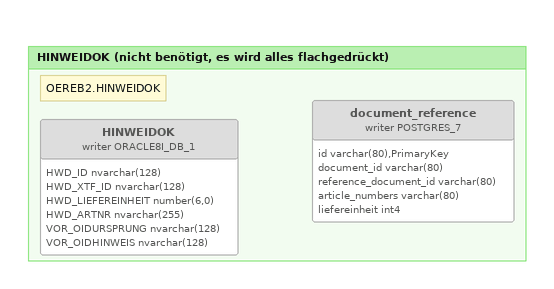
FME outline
Bookmark: HINWEIDOK (nicht benötigt, es wird alles flachgedrückt)
Note: OEREB2.HINWEIDOK
HINWEIDOK (writer ORACLE8I_DB_1) [off]
    attributes: HWD_ID nvarchar(128), HWD_XTF_ID nvarchar(128), HWD_LIEFEREINHEIT number(6,0), HWD_ARTNR nvarchar(255), VOR_OIDURSPRUNG nvarchar(128), VOR_OIDHINWEIS nvarchar(128)
document_reference (writer POSTGRES_7) [off]
    attributes: id varchar(80),PrimaryKey, document_id varchar(80), reference_document_id varchar(80), article_numbers varchar(80), liefereinheit int4
